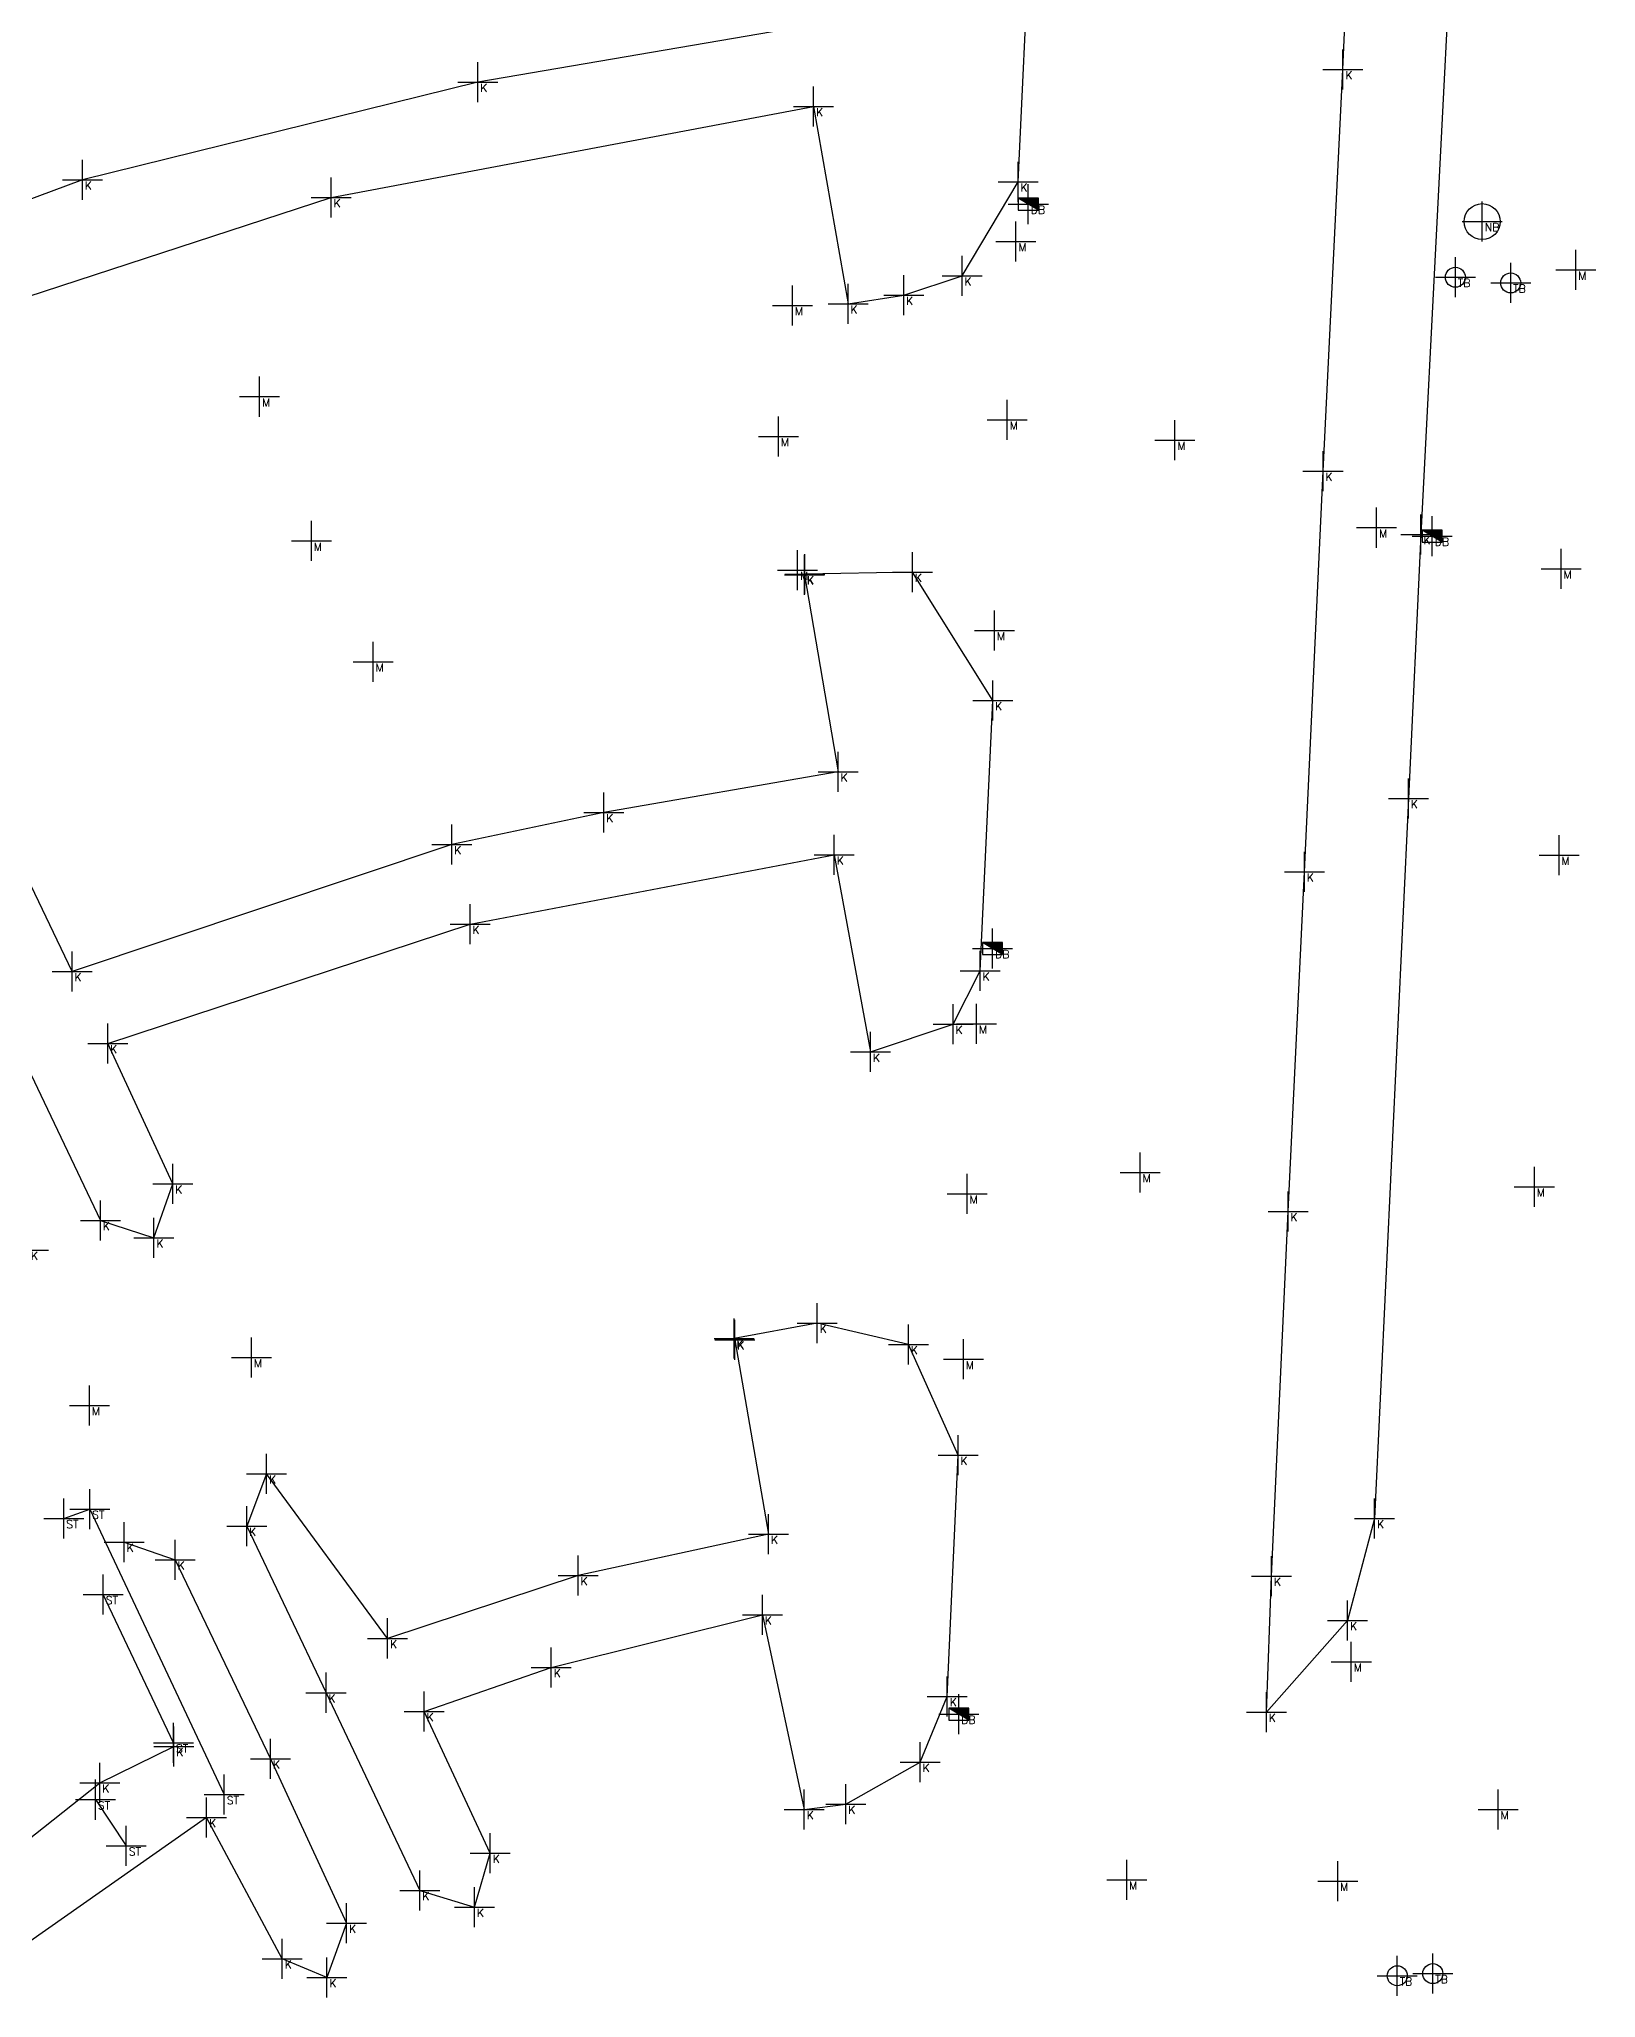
# Model space of a CAD drawing. Header units: metres. Extents: x 113488 to 113987, y 6281306 to 6282136.
# Drawn here: x 113680.64 to 113719.54, y 6281847.01 to 6281895.96 of the extents above; entities that cross this region are included whole.
import ezdxf
from ezdxf.enums import TextEntityAlignment as Align

# ---------------------------------------------------------------- set-up
doc = ezdxf.new("R2010")
doc.units = ezdxf.units.M
doc.header["$PDMODE"] = 2
doc.header["$PDSIZE"] = 0.5
for name, color, linetype in [('M-2VA', 7, 'Continuous'), ('M-3YTOR', 7, 'Continuous'), ('M-4DETALJ', 7, 'Continuous'), ('M-BEF-BRUNNAR-INMÄTT', 7, 'Continuous'), ('M-BEF-STAKET', 81, 'STAKET'), ('M-BEF-VÄGKANTSTÖD', 1, 'Continuous'), ('M-BRUNNAR', 3, 'Continuous'), ('M-BRUNNSLOCK', 1, 'Continuous'), ('pntdesc', 1, 'Continuous')]:
    doc.layers.add(name, color=color, linetype=linetype)
doc.styles.get("Standard").update_dxf_attribs({"font": 'simplex8.shx'})
doc.linetypes.add('STAKET', pattern='A,7,[134,morastr.shx,S=0.8,R=0,X=0,Y=0],0.6,[134,morastr.shx,S=0.8,R=0,X=0,Y=0],1', length=8.6)

# ---------------------------------------------------------------- blocks, each defined once
blk = doc.blocks.new('meas')
at = {"color": 0}
blk.add_point((0, 0), dxfattribs=at)
at = {"layer": 'pntdesc'}
blk.add_attdef('PNTDESC', text='', height=1, dxfattribs=at).set_placement((0.3, -0.21), align=Align.TOP_LEFT)
blk = doc.blocks.new('TB')
at = {"layer": 'M-BRUNNAR', "ltscale": 0.1}
blk.add_circle((0, 0), 0.25, dxfattribs=at)
at = {"layer": 'M-BRUNNSLOCK', "ltscale": 0.1}
blk.add_circle((0, 0), 0.25, dxfattribs=at)
blk = doc.blocks.new('NB')
at = {"layer": 'M-BRUNNAR', "ltscale": 0.1}
blk.add_circle((0, 0), 0.45, dxfattribs=at)
blk = doc.blocks.new('BEF-DB')
blk.add_hatch(color=256).paths.add_polyline_path([(-0.25, 0.15), (0.25, -0.15), (0.25, 0.15)])
blk.add_line((0.25, -0.15), (-0.25, 0.15))
at = {"flags": 128}
blk.add_lwpolyline([(-0.25, 0.15), (-0.25, -0.15), (0.25, -0.15), (0.25, 0.15)], close=True, dxfattribs=at)

msp = doc.modelspace()

# ---------------------------------------------------------------- linework, layer by layer
at = {"layer": 'M-BEF-STAKET'}
for points in [[(113681.25, 6281858.988, 7.585), (113681.898, 6281859.224, 7.582), (113685.262, 6281852.087, 7.775)], [(113683.992, 6281853.38, 7.642), (113682.238, 6281857.088, 7.6)], [(113682.04, 6281851.961, 7.617), (113682.812, 6281850.806, 7.673)]]:
    msp.add_polyline3d(points, dxfattribs=at)
at = {"layer": 'M-BEF-VÄGKANTSTÖD'}
msp.add_polyline3d([(113711.437, 6281857.547, 7.317), (113711.85, 6281866.663, 7.239), (113712.258, 6281875.151, 7.157), (113712.723, 6281885.165, 7.063), (113713.222, 6281895.199, 6.976), (113713.669, 6281905.117, 6.885), (113714.073, 6281913.789, 6.781), (113714.388, 6281920.29, 6.761), (113715.395, 6281920.639, 6.751), (113716.956, 6281918.466, 6.72), (113717.361, 6281915.534, 6.695), (113716.387, 6281905.542, 6.83), (113716.048, 6281901.531, 6.867), (113715.981, 6281899.515, 6.901), (113715.172, 6281883.581, 7.04), (113714.858, 6281876.984, 7.143), (113714.013, 6281858.985, 7.272), (113713.339, 6281856.439, 7.304), (113711.307, 6281854.147, 7.311)], close=True, dxfattribs=at)
for points in [[(113701.895, 6281901.713, 6.766), (113702.329, 6281896.714, 6.877), (113691.599, 6281894.886, 7.128), (113681.716, 6281892.442, 7.396), (113673.499, 6281889.387, 7.641), (113671.765, 6281893.04, 7.581), (113670.423, 6281893.515, 7.575), (113669.957, 6281892.195, 7.595), (113671.999, 6281887.875, 7.633), (113674.243, 6281883.143, 7.581), (113675.591, 6281882.749, 7.58), (113676.004, 6281884.106, 7.589), (113674.408, 6281887.586, 7.641), (113687.932, 6281892.005, 7.234), (113699.992, 6281894.28, 6.904), (113700.853, 6281889.348, 6.839), (113702.244, 6281889.559, 6.826), (113703.701, 6281890.047, 6.804), (113705.102, 6281892.394, 6.763), (113705.393, 6281898.613, 6.7), (113704.218, 6281901.22, 6.703), (113701.906, 6281901.744, 6.753)], [(113699.76, 6281882.571, 6.971), (113700.604, 6281877.648, 7.059), (113694.748, 6281876.632, 7.2), (113690.948, 6281875.833, 7.333), (113681.456, 6281872.66, 7.633), (113679.691, 6281876.352, 7.586), (113678.345, 6281876.774, 7.597), (113677.909, 6281875.443, 7.583), (113680.02, 6281870.954, 7.654), (113682.166, 6281866.435, 7.606), (113683.503, 6281866.003, 7.602), (113683.976, 6281867.349, 7.603), (113682.348, 6281870.858, 7.622), (113691.405, 6281873.841, 7.374), (113700.507, 6281875.572, 7.108), (113701.412, 6281870.647, 7.023), (113703.478, 6281871.34, 6.979), (113704.154, 6281872.672, 6.922), (113704.468, 6281879.43, 6.881), (113702.462, 6281882.636, 6.895), (113699.768, 6281882.585, 6.965)], [(113636.691, 6281838.06, 6.521), (113649.767, 6281849.436, 6.927), (113664.768, 6281862.497, 7.33), (113676.008, 6281870.121, 7.623), (113674.252, 6281873.799, 7.556), (113674.684, 6281875.141, 7.578), (113676.056, 6281874.742, 7.576), (113678.521, 6281869.609, 7.647), (113680.369, 6281865.697, 7.601), (113679.893, 6281864.347, 7.573), (113678.547, 6281864.821, 7.583), (113676.866, 6281868.23, 7.617), (113669.658, 6281863.818, 7.442), (113660.594, 6281856.192, 7.216), (113672.41, 6281844.668, 7.284), (113682.152, 6281852.383, 7.574)], [(113698.023, 6281863.451, 7.249), (113698.865, 6281858.597, 7.382), (113694.105, 6281857.566, 7.501), (113689.344, 6281855.993, 7.611), (113686.319, 6281860.103, 7.585), (113685.822, 6281858.794, 7.598), (113687.804, 6281854.635, 7.654), (113690.15, 6281849.693, 7.621), (113691.515, 6281849.275, 7.593), (113691.911, 6281850.625, 7.574), (113690.256, 6281854.163, 7.606), (113693.434, 6281855.267, 7.533), (113698.711, 6281856.579, 7.426), (113699.758, 6281851.713, 7.383), (113700.798, 6281851.852, 7.372), (113702.653, 6281852.901, 7.332), (113703.331, 6281854.539, 7.305), (113703.601, 6281860.569, 7.162), (113702.359, 6281863.336, 7.148), (113700.084, 6281863.87, 7.207), (113698.005, 6281863.486, 7.246)], [(113682.76, 6281858.399, 7.556), (113684.034, 6281857.955, 7.605), (113686.417, 6281852.982, 7.648), (113688.319, 6281848.878, 7.599), (113687.827, 6281847.514, 7.586), (113686.711, 6281847.984, 7.532), (113684.82, 6281851.517, 7.627), (113677.708, 6281846.536, 7.44)], [(113682.152, 6281852.383, 7.574), (113684.002, 6281853.29, 7.645)]]:
    msp.add_polyline3d(points, dxfattribs=at)

# ---------------------------------------------------------------- block references
at = {"layer": 'M-2VA', "color": 150}
ref = msp.add_blockref('meas', (113705.358, 6281891.837, 6.764), dxfattribs=dict(at, xscale=0.2, yscale=0.2, zscale=0.2))
ref.add_attrib('PNTDESC', 'DB', dxfattribs={"layer": 'pntdesc', "height": 0.2}).set_placement((113705.418, 6281891.795, 6.764), align=Align.TOP_LEFT)
at = {"layer": 'M-2VA', "color": 20}
ref = msp.add_blockref('meas', (113716.703, 6281891.399, 6.974), dxfattribs=dict(at, xscale=0.2, yscale=0.2, zscale=0.2))
ref.add_attrib('PNTDESC', 'NB', dxfattribs={"layer": 'pntdesc', "height": 0.2}).set_placement((113716.763, 6281891.357, 6.974), align=Align.TOP_LEFT)
at = {"layer": 'M-2VA', "color": 50}
ref = msp.add_blockref('meas', (113716.031, 6281890.009, 6.98), dxfattribs=dict(at, xscale=0.2, yscale=0.2, zscale=0.2))
ref.add_attrib('PNTDESC', 'TB', dxfattribs={"layer": 'pntdesc', "height": 0.2}).set_placement((113716.091, 6281889.967, 6.98), align=Align.TOP_LEFT)
ref = msp.add_blockref('meas', (113717.414, 6281889.867, 7), dxfattribs=dict(at, xscale=0.2, yscale=0.2, zscale=0.2))
ref.add_attrib('PNTDESC', 'TB', dxfattribs={"layer": 'pntdesc', "height": 0.2}).set_placement((113717.474, 6281889.825, 7), align=Align.TOP_LEFT)
at = {"layer": 'M-2VA', "color": 150}
ref = msp.add_blockref('meas', (113715.455, 6281883.54, 7.038), dxfattribs=dict(at, xscale=0.2, yscale=0.2, zscale=0.2))
ref.add_attrib('PNTDESC', 'DB', dxfattribs={"layer": 'pntdesc', "height": 0.2}).set_placement((113715.515, 6281883.498, 7.038), align=Align.TOP_LEFT)
ref = msp.add_blockref('meas', (113704.465, 6281873.231, 6.931), dxfattribs=dict(at, xscale=0.2, yscale=0.2, zscale=0.2))
ref.add_attrib('PNTDESC', 'DB', dxfattribs={"layer": 'pntdesc', "height": 0.2}).set_placement((113704.525, 6281873.189, 6.931), align=Align.TOP_LEFT)
ref = msp.add_blockref('meas', (113703.621, 6281854.097, 7.295), dxfattribs=dict(at, xscale=0.2, yscale=0.2, zscale=0.2))
ref.add_attrib('PNTDESC', 'DB', dxfattribs={"layer": 'pntdesc', "height": 0.2}).set_placement((113703.681, 6281854.055, 7.295), align=Align.TOP_LEFT)
at = {"layer": 'M-2VA', "color": 50}
ref = msp.add_blockref('meas', (113714.579, 6281847.56, 7.432), dxfattribs=dict(at, xscale=0.2, yscale=0.2, zscale=0.2))
ref.add_attrib('PNTDESC', 'TB', dxfattribs={"layer": 'pntdesc', "height": 0.2}).set_placement((113714.639, 6281847.518, 7.432), align=Align.TOP_LEFT)
ref = msp.add_blockref('meas', (113715.467, 6281847.613, 7.43), dxfattribs=dict(at, xscale=0.2, yscale=0.2, zscale=0.2))
ref.add_attrib('PNTDESC', 'TB', dxfattribs={"layer": 'pntdesc', "height": 0.2}).set_placement((113715.527, 6281847.571, 7.43), align=Align.TOP_LEFT)
at = {"layer": 'M-3YTOR', "color": 130}
ref = msp.add_blockref('meas', (113713.222, 6281895.199, 6.976), dxfattribs=dict(at, xscale=0.2, yscale=0.2, zscale=0.2))
ref.add_attrib('PNTDESC', 'K', dxfattribs={"layer": 'pntdesc', "height": 0.2}).set_placement((113713.282, 6281895.157, 6.976), align=Align.TOP_LEFT)
ref = msp.add_blockref('meas', (113691.599, 6281894.886, 7.128), dxfattribs=dict(at, xscale=0.2, yscale=0.2, zscale=0.2))
ref.add_attrib('PNTDESC', 'K', dxfattribs={"layer": 'pntdesc', "height": 0.2}).set_placement((113691.659, 6281894.844, 7.128), align=Align.TOP_LEFT)
ref = msp.add_blockref('meas', (113699.992, 6281894.28, 6.904), dxfattribs=dict(at, xscale=0.2, yscale=0.2, zscale=0.2))
ref.add_attrib('PNTDESC', 'K', dxfattribs={"layer": 'pntdesc', "height": 0.2}).set_placement((113700.052, 6281894.238, 6.904), align=Align.TOP_LEFT)
ref = msp.add_blockref('meas', (113681.716, 6281892.442, 7.396), dxfattribs=dict(at, xscale=0.2, yscale=0.2, zscale=0.2))
ref.add_attrib('PNTDESC', 'K', dxfattribs={"layer": 'pntdesc', "height": 0.2}).set_placement((113681.776, 6281892.4, 7.396), align=Align.TOP_LEFT)
ref = msp.add_blockref('meas', (113705.102, 6281892.394, 6.763), dxfattribs=dict(at, xscale=0.2, yscale=0.2, zscale=0.2))
ref.add_attrib('PNTDESC', 'K', dxfattribs={"layer": 'pntdesc', "height": 0.2}).set_placement((113705.162, 6281892.352, 6.763), align=Align.TOP_LEFT)
ref = msp.add_blockref('meas', (113687.932, 6281892.005, 7.234), dxfattribs=dict(at, xscale=0.2, yscale=0.2, zscale=0.2))
ref.add_attrib('PNTDESC', 'K', dxfattribs={"layer": 'pntdesc', "height": 0.2}).set_placement((113687.992, 6281891.963, 7.234), align=Align.TOP_LEFT)
at = {"layer": 'M-3YTOR', "color": 90}
ref = msp.add_blockref('meas', (113705.049, 6281890.9, 6.789), dxfattribs=dict(at, xscale=0.2, yscale=0.2, zscale=0.2))
ref.add_attrib('PNTDESC', 'M', dxfattribs={"layer": 'pntdesc', "height": 0.2}).set_placement((113705.109, 6281890.858, 6.789), align=Align.TOP_LEFT)
ref = msp.add_blockref('meas', (113719.042, 6281890.191, 7.041), dxfattribs=dict(at, xscale=0.2, yscale=0.2, zscale=0.2))
ref.add_attrib('PNTDESC', 'M', dxfattribs={"layer": 'pntdesc', "height": 0.2}).set_placement((113719.102, 6281890.149, 7.041), align=Align.TOP_LEFT)
at = {"layer": 'M-3YTOR', "color": 130}
ref = msp.add_blockref('meas', (113703.701, 6281890.047, 6.804), dxfattribs=dict(at, xscale=0.2, yscale=0.2, zscale=0.2))
ref.add_attrib('PNTDESC', 'K', dxfattribs={"layer": 'pntdesc', "height": 0.2}).set_placement((113703.761, 6281890.005, 6.804), align=Align.TOP_LEFT)
at = {"layer": 'M-3YTOR', "color": 90}
ref = msp.add_blockref('meas', (113699.462, 6281889.302, 6.875), dxfattribs=dict(at, xscale=0.2, yscale=0.2, zscale=0.2))
ref.add_attrib('PNTDESC', 'M', dxfattribs={"layer": 'pntdesc', "height": 0.2}).set_placement((113699.522, 6281889.26, 6.875), align=Align.TOP_LEFT)
at = {"layer": 'M-3YTOR', "color": 130}
ref = msp.add_blockref('meas', (113700.853, 6281889.348, 6.839), dxfattribs=dict(at, xscale=0.2, yscale=0.2, zscale=0.2))
ref.add_attrib('PNTDESC', 'K', dxfattribs={"layer": 'pntdesc', "height": 0.2}).set_placement((113700.913, 6281889.306, 6.839), align=Align.TOP_LEFT)
ref = msp.add_blockref('meas', (113702.244, 6281889.559, 6.826), dxfattribs=dict(at, xscale=0.2, yscale=0.2, zscale=0.2))
ref.add_attrib('PNTDESC', 'K', dxfattribs={"layer": 'pntdesc', "height": 0.2}).set_placement((113702.304, 6281889.517, 6.826), align=Align.TOP_LEFT)
at = {"layer": 'M-3YTOR', "color": 90}
ref = msp.add_blockref('meas', (113686.145, 6281887.025, 7.27), dxfattribs=dict(at, xscale=0.2, yscale=0.2, zscale=0.2))
ref.add_attrib('PNTDESC', 'M', dxfattribs={"layer": 'pntdesc', "height": 0.2}).set_placement((113686.205, 6281886.983, 7.27), align=Align.TOP_LEFT)
ref = msp.add_blockref('meas', (113704.832, 6281886.445, 6.825), dxfattribs=dict(at, xscale=0.2, yscale=0.2, zscale=0.2))
ref.add_attrib('PNTDESC', 'M', dxfattribs={"layer": 'pntdesc', "height": 0.2}).set_placement((113704.892, 6281886.403, 6.825), align=Align.TOP_LEFT)
ref = msp.add_blockref('meas', (113699.112, 6281886.026, 6.919), dxfattribs=dict(at, xscale=0.2, yscale=0.2, zscale=0.2))
ref.add_attrib('PNTDESC', 'M', dxfattribs={"layer": 'pntdesc', "height": 0.2}).set_placement((113699.172, 6281885.984, 6.919), align=Align.TOP_LEFT)
ref = msp.add_blockref('meas', (113709.022, 6281885.94, 6.957), dxfattribs=dict(at, xscale=0.2, yscale=0.2, zscale=0.2))
ref.add_attrib('PNTDESC', 'M', dxfattribs={"layer": 'pntdesc', "height": 0.2}).set_placement((113709.082, 6281885.898, 6.957), align=Align.TOP_LEFT)
at = {"layer": 'M-3YTOR', "color": 130}
ref = msp.add_blockref('meas', (113712.723, 6281885.165, 7.063), dxfattribs=dict(at, xscale=0.2, yscale=0.2, zscale=0.2))
ref.add_attrib('PNTDESC', 'K', dxfattribs={"layer": 'pntdesc', "height": 0.2}).set_placement((113712.783, 6281885.123, 7.063), align=Align.TOP_LEFT)
at = {"layer": 'M-3YTOR', "color": 90}
ref = msp.add_blockref('meas', (113687.438, 6281883.418, 7.298), dxfattribs=dict(at, xscale=0.2, yscale=0.2, zscale=0.2))
ref.add_attrib('PNTDESC', 'M', dxfattribs={"layer": 'pntdesc', "height": 0.2}).set_placement((113687.498, 6281883.376, 7.298), align=Align.TOP_LEFT)
ref = msp.add_blockref('meas', (113714.062, 6281883.751, 7.14), dxfattribs=dict(at, xscale=0.2, yscale=0.2, zscale=0.2))
ref.add_attrib('PNTDESC', 'M', dxfattribs={"layer": 'pntdesc', "height": 0.2}).set_placement((113714.122, 6281883.709, 7.14), align=Align.TOP_LEFT)
at = {"layer": 'M-3YTOR', "color": 130}
ref = msp.add_blockref('meas', (113715.172, 6281883.581, 7.04), dxfattribs=dict(at, xscale=0.2, yscale=0.2, zscale=0.2))
ref.add_attrib('PNTDESC', 'K', dxfattribs={"layer": 'pntdesc', "height": 0.2}).set_placement((113715.232, 6281883.539, 7.04), align=Align.TOP_LEFT)
at = {"layer": 'M-3YTOR', "color": 90}
ref = msp.add_blockref('meas', (113699.591, 6281882.691, 6.968), dxfattribs=dict(at, xscale=0.2, yscale=0.2, zscale=0.2))
ref.add_attrib('PNTDESC', 'M', dxfattribs={"layer": 'pntdesc', "height": 0.2}).set_placement((113699.651, 6281882.649, 6.968), align=Align.TOP_LEFT)
at = {"layer": 'M-3YTOR', "color": 130}
ref = msp.add_blockref('meas', (113699.76, 6281882.571, 6.971), dxfattribs=dict(at, xscale=0.2, yscale=0.2, zscale=0.2))
ref.add_attrib('PNTDESC', 'K', dxfattribs={"layer": 'pntdesc', "height": 0.2}).set_placement((113699.82, 6281882.529, 6.971), align=Align.TOP_LEFT)
ref = msp.add_blockref('meas', (113699.768, 6281882.585, 6.965), dxfattribs=dict(at, xscale=0.2, yscale=0.2, zscale=0.2))
ref.add_attrib('PNTDESC', 'K', dxfattribs={"layer": 'pntdesc', "height": 0.2}).set_placement((113699.828, 6281882.543, 6.965), align=Align.TOP_LEFT)
ref = msp.add_blockref('meas', (113702.462, 6281882.636, 6.895), dxfattribs=dict(at, xscale=0.2, yscale=0.2, zscale=0.2))
ref.add_attrib('PNTDESC', 'K', dxfattribs={"layer": 'pntdesc', "height": 0.2}).set_placement((113702.522, 6281882.594, 6.895), align=Align.TOP_LEFT)
at = {"layer": 'M-3YTOR', "color": 90}
ref = msp.add_blockref('meas', (113718.675, 6281882.726, 7.111), dxfattribs=dict(at, xscale=0.2, yscale=0.2, zscale=0.2))
ref.add_attrib('PNTDESC', 'M', dxfattribs={"layer": 'pntdesc', "height": 0.2}).set_placement((113718.735, 6281882.684, 7.111), align=Align.TOP_LEFT)
ref = msp.add_blockref('meas', (113704.513, 6281881.178, 6.866), dxfattribs=dict(at, xscale=0.2, yscale=0.2, zscale=0.2))
ref.add_attrib('PNTDESC', 'M', dxfattribs={"layer": 'pntdesc', "height": 0.2}).set_placement((113704.573, 6281881.136, 6.866), align=Align.TOP_LEFT)
ref = msp.add_blockref('meas', (113688.983, 6281880.398, 7.278), dxfattribs=dict(at, xscale=0.2, yscale=0.2, zscale=0.2))
ref.add_attrib('PNTDESC', 'M', dxfattribs={"layer": 'pntdesc', "height": 0.2}).set_placement((113689.043, 6281880.356, 7.278), align=Align.TOP_LEFT)
at = {"layer": 'M-3YTOR', "color": 130}
ref = msp.add_blockref('meas', (113704.468, 6281879.43, 6.881), dxfattribs=dict(at, xscale=0.2, yscale=0.2, zscale=0.2))
ref.add_attrib('PNTDESC', 'K', dxfattribs={"layer": 'pntdesc', "height": 0.2}).set_placement((113704.528, 6281879.388, 6.881), align=Align.TOP_LEFT)
ref = msp.add_blockref('meas', (113700.604, 6281877.648, 7.059), dxfattribs=dict(at, xscale=0.2, yscale=0.2, zscale=0.2))
ref.add_attrib('PNTDESC', 'K', dxfattribs={"layer": 'pntdesc', "height": 0.2}).set_placement((113700.664, 6281877.606, 7.059), align=Align.TOP_LEFT)
ref = msp.add_blockref('meas', (113714.858, 6281876.984, 7.143), dxfattribs=dict(at, xscale=0.2, yscale=0.2, zscale=0.2))
ref.add_attrib('PNTDESC', 'K', dxfattribs={"layer": 'pntdesc', "height": 0.2}).set_placement((113714.918, 6281876.942, 7.143), align=Align.TOP_LEFT)
ref = msp.add_blockref('meas', (113694.748, 6281876.632, 7.2), dxfattribs=dict(at, xscale=0.2, yscale=0.2, zscale=0.2))
ref.add_attrib('PNTDESC', 'K', dxfattribs={"layer": 'pntdesc', "height": 0.2}).set_placement((113694.808, 6281876.59, 7.2), align=Align.TOP_LEFT)
ref = msp.add_blockref('meas', (113690.948, 6281875.833, 7.333), dxfattribs=dict(at, xscale=0.2, yscale=0.2, zscale=0.2))
ref.add_attrib('PNTDESC', 'K', dxfattribs={"layer": 'pntdesc', "height": 0.2}).set_placement((113691.008, 6281875.791, 7.333), align=Align.TOP_LEFT)
ref = msp.add_blockref('meas', (113700.507, 6281875.572, 7.108), dxfattribs=dict(at, xscale=0.2, yscale=0.2, zscale=0.2))
ref.add_attrib('PNTDESC', 'K', dxfattribs={"layer": 'pntdesc', "height": 0.2}).set_placement((113700.567, 6281875.53, 7.108), align=Align.TOP_LEFT)
at = {"layer": 'M-3YTOR', "color": 90}
ref = msp.add_blockref('meas', (113718.623, 6281875.566, 7.183), dxfattribs=dict(at, xscale=0.2, yscale=0.2, zscale=0.2))
ref.add_attrib('PNTDESC', 'M', dxfattribs={"layer": 'pntdesc', "height": 0.2}).set_placement((113718.683, 6281875.524, 7.183), align=Align.TOP_LEFT)
at = {"layer": 'M-3YTOR', "color": 130}
ref = msp.add_blockref('meas', (113712.258, 6281875.151, 7.157), dxfattribs=dict(at, xscale=0.2, yscale=0.2, zscale=0.2))
ref.add_attrib('PNTDESC', 'K', dxfattribs={"layer": 'pntdesc', "height": 0.2}).set_placement((113712.318, 6281875.109, 7.157), align=Align.TOP_LEFT)
ref = msp.add_blockref('meas', (113691.405, 6281873.841, 7.374), dxfattribs=dict(at, xscale=0.2, yscale=0.2, zscale=0.2))
ref.add_attrib('PNTDESC', 'K', dxfattribs={"layer": 'pntdesc', "height": 0.2}).set_placement((113691.465, 6281873.799, 7.374), align=Align.TOP_LEFT)
ref = msp.add_blockref('meas', (113681.456, 6281872.66, 7.633), dxfattribs=dict(at, xscale=0.2, yscale=0.2, zscale=0.2))
ref.add_attrib('PNTDESC', 'K', dxfattribs={"layer": 'pntdesc', "height": 0.2}).set_placement((113681.516, 6281872.618, 7.633), align=Align.TOP_LEFT)
ref = msp.add_blockref('meas', (113704.154, 6281872.672, 6.922), dxfattribs=dict(at, xscale=0.2, yscale=0.2, zscale=0.2))
ref.add_attrib('PNTDESC', 'K', dxfattribs={"layer": 'pntdesc', "height": 0.2}).set_placement((113704.214, 6281872.63, 6.922), align=Align.TOP_LEFT)
ref = msp.add_blockref('meas', (113703.478, 6281871.34, 6.979), dxfattribs=dict(at, xscale=0.2, yscale=0.2, zscale=0.2))
ref.add_attrib('PNTDESC', 'K', dxfattribs={"layer": 'pntdesc', "height": 0.2}).set_placement((113703.538, 6281871.298, 6.979), align=Align.TOP_LEFT)
at = {"layer": 'M-3YTOR', "color": 90}
ref = msp.add_blockref('meas', (113704.064, 6281871.348, 6.95), dxfattribs=dict(at, xscale=0.2, yscale=0.2, zscale=0.2))
ref.add_attrib('PNTDESC', 'M', dxfattribs={"layer": 'pntdesc', "height": 0.2}).set_placement((113704.124, 6281871.306, 6.95), align=Align.TOP_LEFT)
at = {"layer": 'M-3YTOR', "color": 130}
ref = msp.add_blockref('meas', (113682.348, 6281870.858, 7.622), dxfattribs=dict(at, xscale=0.2, yscale=0.2, zscale=0.2))
ref.add_attrib('PNTDESC', 'K', dxfattribs={"layer": 'pntdesc', "height": 0.2}).set_placement((113682.408, 6281870.816, 7.622), align=Align.TOP_LEFT)
ref = msp.add_blockref('meas', (113701.412, 6281870.647, 7.023), dxfattribs=dict(at, xscale=0.2, yscale=0.2, zscale=0.2))
ref.add_attrib('PNTDESC', 'K', dxfattribs={"layer": 'pntdesc', "height": 0.2}).set_placement((113701.472, 6281870.605, 7.023), align=Align.TOP_LEFT)
at = {"layer": 'M-3YTOR', "color": 90}
ref = msp.add_blockref('meas', (113708.154, 6281867.634, 7.117), dxfattribs=dict(at, xscale=0.2, yscale=0.2, zscale=0.2))
ref.add_attrib('PNTDESC', 'M', dxfattribs={"layer": 'pntdesc', "height": 0.2}).set_placement((113708.214, 6281867.592, 7.117), align=Align.TOP_LEFT)
at = {"layer": 'M-3YTOR', "color": 130}
ref = msp.add_blockref('meas', (113683.976, 6281867.349, 7.603), dxfattribs=dict(at, xscale=0.2, yscale=0.2, zscale=0.2))
ref.add_attrib('PNTDESC', 'K', dxfattribs={"layer": 'pntdesc', "height": 0.2}).set_placement((113684.036, 6281867.307, 7.603), align=Align.TOP_LEFT)
at = {"layer": 'M-3YTOR', "color": 90}
ref = msp.add_blockref('meas', (113718.005, 6281867.274, 7.272), dxfattribs=dict(at, xscale=0.2, yscale=0.2, zscale=0.2))
ref.add_attrib('PNTDESC', 'M', dxfattribs={"layer": 'pntdesc', "height": 0.2}).set_placement((113718.065, 6281867.232, 7.272), align=Align.TOP_LEFT)
ref = msp.add_blockref('meas', (113703.83, 6281867.105, 7.033), dxfattribs=dict(at, xscale=0.2, yscale=0.2, zscale=0.2))
ref.add_attrib('PNTDESC', 'M', dxfattribs={"layer": 'pntdesc', "height": 0.2}).set_placement((113703.89, 6281867.063, 7.033), align=Align.TOP_LEFT)
at = {"layer": 'M-3YTOR', "color": 130}
ref = msp.add_blockref('meas', (113711.85, 6281866.663, 7.239), dxfattribs=dict(at, xscale=0.2, yscale=0.2, zscale=0.2))
ref.add_attrib('PNTDESC', 'K', dxfattribs={"layer": 'pntdesc', "height": 0.2}).set_placement((113711.91, 6281866.621, 7.239), align=Align.TOP_LEFT)
ref = msp.add_blockref('meas', (113682.166, 6281866.435, 7.606), dxfattribs=dict(at, xscale=0.2, yscale=0.2, zscale=0.2))
ref.add_attrib('PNTDESC', 'K', dxfattribs={"layer": 'pntdesc', "height": 0.2}).set_placement((113682.226, 6281866.393, 7.606), align=Align.TOP_LEFT)
ref = msp.add_blockref('meas', (113680.369, 6281865.697, 7.601), dxfattribs=dict(at, xscale=0.2, yscale=0.2, zscale=0.2))
ref.add_attrib('PNTDESC', 'K', dxfattribs={"layer": 'pntdesc', "height": 0.2}).set_placement((113680.429, 6281865.655, 7.601), align=Align.TOP_LEFT)
ref = msp.add_blockref('meas', (113683.503, 6281866.003, 7.602), dxfattribs=dict(at, xscale=0.2, yscale=0.2, zscale=0.2))
ref.add_attrib('PNTDESC', 'K', dxfattribs={"layer": 'pntdesc', "height": 0.2}).set_placement((113683.563, 6281865.961, 7.602), align=Align.TOP_LEFT)
ref = msp.add_blockref('meas', (113700.084, 6281863.87, 7.207), dxfattribs=dict(at, xscale=0.2, yscale=0.2, zscale=0.2))
ref.add_attrib('PNTDESC', 'K', dxfattribs={"layer": 'pntdesc', "height": 0.2}).set_placement((113700.144, 6281863.828, 7.207), align=Align.TOP_LEFT)
ref = msp.add_blockref('meas', (113698.005, 6281863.486, 7.246), dxfattribs=dict(at, xscale=0.2, yscale=0.2, zscale=0.2))
ref.add_attrib('PNTDESC', 'K', dxfattribs={"layer": 'pntdesc', "height": 0.2}).set_placement((113698.065, 6281863.444, 7.246), align=Align.TOP_LEFT)
ref = msp.add_blockref('meas', (113698.023, 6281863.451, 7.249), dxfattribs=dict(at, xscale=0.2, yscale=0.2, zscale=0.2))
ref.add_attrib('PNTDESC', 'K', dxfattribs={"layer": 'pntdesc', "height": 0.2}).set_placement((113698.083, 6281863.409, 7.249), align=Align.TOP_LEFT)
ref = msp.add_blockref('meas', (113702.359, 6281863.336, 7.148), dxfattribs=dict(at, xscale=0.2, yscale=0.2, zscale=0.2))
ref.add_attrib('PNTDESC', 'K', dxfattribs={"layer": 'pntdesc', "height": 0.2}).set_placement((113702.419, 6281863.294, 7.148), align=Align.TOP_LEFT)
at = {"layer": 'M-3YTOR', "color": 90}
ref = msp.add_blockref('meas', (113685.942, 6281863.013, 7.581), dxfattribs=dict(at, xscale=0.2, yscale=0.2, zscale=0.2))
ref.add_attrib('PNTDESC', 'M', dxfattribs={"layer": 'pntdesc', "height": 0.2}).set_placement((113686.002, 6281862.971, 7.581), align=Align.TOP_LEFT)
ref = msp.add_blockref('meas', (113703.735, 6281862.966, 7.132), dxfattribs=dict(at, xscale=0.2, yscale=0.2, zscale=0.2))
ref.add_attrib('PNTDESC', 'M', dxfattribs={"layer": 'pntdesc', "height": 0.2}).set_placement((113703.795, 6281862.924, 7.132), align=Align.TOP_LEFT)
ref = msp.add_blockref('meas', (113681.891, 6281861.816, 7.59), dxfattribs=dict(at, xscale=0.2, yscale=0.2, zscale=0.2))
ref.add_attrib('PNTDESC', 'M', dxfattribs={"layer": 'pntdesc', "height": 0.2}).set_placement((113681.951, 6281861.774, 7.59), align=Align.TOP_LEFT)
at = {"layer": 'M-3YTOR', "color": 130}
ref = msp.add_blockref('meas', (113703.601, 6281860.569, 7.162), dxfattribs=dict(at, xscale=0.2, yscale=0.2, zscale=0.2))
ref.add_attrib('PNTDESC', 'K', dxfattribs={"layer": 'pntdesc', "height": 0.2}).set_placement((113703.661, 6281860.527, 7.162), align=Align.TOP_LEFT)
ref = msp.add_blockref('meas', (113686.319, 6281860.103, 7.585), dxfattribs=dict(at, xscale=0.2, yscale=0.2, zscale=0.2))
ref.add_attrib('PNTDESC', 'K', dxfattribs={"layer": 'pntdesc', "height": 0.2}).set_placement((113686.379, 6281860.061, 7.585), align=Align.TOP_LEFT)
ref = msp.add_blockref('meas', (113714.013, 6281858.985, 7.272), dxfattribs=dict(at, xscale=0.2, yscale=0.2, zscale=0.2))
ref.add_attrib('PNTDESC', 'K', dxfattribs={"layer": 'pntdesc', "height": 0.2}).set_placement((113714.073, 6281858.943, 7.272), align=Align.TOP_LEFT)
ref = msp.add_blockref('meas', (113682.76, 6281858.399, 7.556), dxfattribs=dict(at, xscale=0.2, yscale=0.2, zscale=0.2))
ref.add_attrib('PNTDESC', 'K', dxfattribs={"layer": 'pntdesc', "height": 0.2}).set_placement((113682.82, 6281858.357, 7.556), align=Align.TOP_LEFT)
ref = msp.add_blockref('meas', (113685.822, 6281858.794, 7.598), dxfattribs=dict(at, xscale=0.2, yscale=0.2, zscale=0.2))
ref.add_attrib('PNTDESC', 'K', dxfattribs={"layer": 'pntdesc', "height": 0.2}).set_placement((113685.882, 6281858.752, 7.598), align=Align.TOP_LEFT)
ref = msp.add_blockref('meas', (113698.865, 6281858.597, 7.382), dxfattribs=dict(at, xscale=0.2, yscale=0.2, zscale=0.2))
ref.add_attrib('PNTDESC', 'K', dxfattribs={"layer": 'pntdesc', "height": 0.2}).set_placement((113698.925, 6281858.555, 7.382), align=Align.TOP_LEFT)
ref = msp.add_blockref('meas', (113684.034, 6281857.955, 7.605), dxfattribs=dict(at, xscale=0.2, yscale=0.2, zscale=0.2))
ref.add_attrib('PNTDESC', 'K', dxfattribs={"layer": 'pntdesc', "height": 0.2}).set_placement((113684.094, 6281857.913, 7.605), align=Align.TOP_LEFT)
ref = msp.add_blockref('meas', (113694.105, 6281857.566, 7.501), dxfattribs=dict(at, xscale=0.2, yscale=0.2, zscale=0.2))
ref.add_attrib('PNTDESC', 'K', dxfattribs={"layer": 'pntdesc', "height": 0.2}).set_placement((113694.165, 6281857.524, 7.501), align=Align.TOP_LEFT)
ref = msp.add_blockref('meas', (113711.437, 6281857.547, 7.317), dxfattribs=dict(at, xscale=0.2, yscale=0.2, zscale=0.2))
ref.add_attrib('PNTDESC', 'K', dxfattribs={"layer": 'pntdesc', "height": 0.2}).set_placement((113711.497, 6281857.505, 7.317), align=Align.TOP_LEFT)
ref = msp.add_blockref('meas', (113698.711, 6281856.579, 7.426), dxfattribs=dict(at, xscale=0.2, yscale=0.2, zscale=0.2))
ref.add_attrib('PNTDESC', 'K', dxfattribs={"layer": 'pntdesc', "height": 0.2}).set_placement((113698.771, 6281856.537, 7.426), align=Align.TOP_LEFT)
ref = msp.add_blockref('meas', (113713.339, 6281856.439, 7.304), dxfattribs=dict(at, xscale=0.2, yscale=0.2, zscale=0.2))
ref.add_attrib('PNTDESC', 'K', dxfattribs={"layer": 'pntdesc', "height": 0.2}).set_placement((113713.399, 6281856.397, 7.304), align=Align.TOP_LEFT)
ref = msp.add_blockref('meas', (113689.344, 6281855.993, 7.611), dxfattribs=dict(at, xscale=0.2, yscale=0.2, zscale=0.2))
ref.add_attrib('PNTDESC', 'K', dxfattribs={"layer": 'pntdesc', "height": 0.2}).set_placement((113689.404, 6281855.951, 7.611), align=Align.TOP_LEFT)
at = {"layer": 'M-3YTOR', "color": 90}
ref = msp.add_blockref('meas', (113713.431, 6281855.406, 7.314), dxfattribs=dict(at, xscale=0.2, yscale=0.2, zscale=0.2))
ref.add_attrib('PNTDESC', 'M', dxfattribs={"layer": 'pntdesc', "height": 0.2}).set_placement((113713.491, 6281855.364, 7.314), align=Align.TOP_LEFT)
at = {"layer": 'M-3YTOR', "color": 130}
ref = msp.add_blockref('meas', (113693.434, 6281855.267, 7.533), dxfattribs=dict(at, xscale=0.2, yscale=0.2, zscale=0.2))
ref.add_attrib('PNTDESC', 'K', dxfattribs={"layer": 'pntdesc', "height": 0.2}).set_placement((113693.494, 6281855.225, 7.533), align=Align.TOP_LEFT)
ref = msp.add_blockref('meas', (113687.804, 6281854.635, 7.654), dxfattribs=dict(at, xscale=0.2, yscale=0.2, zscale=0.2))
ref.add_attrib('PNTDESC', 'K', dxfattribs={"layer": 'pntdesc', "height": 0.2}).set_placement((113687.864, 6281854.593, 7.654), align=Align.TOP_LEFT)
ref = msp.add_blockref('meas', (113703.331, 6281854.539, 7.305), dxfattribs=dict(at, xscale=0.2, yscale=0.2, zscale=0.2))
ref.add_attrib('PNTDESC', 'K', dxfattribs={"layer": 'pntdesc', "height": 0.2}).set_placement((113703.391, 6281854.497, 7.305), align=Align.TOP_LEFT)
ref = msp.add_blockref('meas', (113690.256, 6281854.163, 7.606), dxfattribs=dict(at, xscale=0.2, yscale=0.2, zscale=0.2))
ref.add_attrib('PNTDESC', 'K', dxfattribs={"layer": 'pntdesc', "height": 0.2}).set_placement((113690.316, 6281854.121, 7.606), align=Align.TOP_LEFT)
ref = msp.add_blockref('meas', (113711.307, 6281854.147, 7.311), dxfattribs=dict(at, xscale=0.2, yscale=0.2, zscale=0.2))
ref.add_attrib('PNTDESC', 'K', dxfattribs={"layer": 'pntdesc', "height": 0.2}).set_placement((113711.367, 6281854.105, 7.311), align=Align.TOP_LEFT)
ref = msp.add_blockref('meas', (113684.002, 6281853.29, 7.645), dxfattribs=dict(at, xscale=0.2, yscale=0.2, zscale=0.2))
ref.add_attrib('PNTDESC', 'K', dxfattribs={"layer": 'pntdesc', "height": 0.2}).set_placement((113684.062, 6281853.248, 7.645), align=Align.TOP_LEFT)
ref = msp.add_blockref('meas', (113686.417, 6281852.982, 7.648), dxfattribs=dict(at, xscale=0.2, yscale=0.2, zscale=0.2))
ref.add_attrib('PNTDESC', 'K', dxfattribs={"layer": 'pntdesc', "height": 0.2}).set_placement((113686.477, 6281852.94, 7.648), align=Align.TOP_LEFT)
ref = msp.add_blockref('meas', (113702.653, 6281852.901, 7.332), dxfattribs=dict(at, xscale=0.2, yscale=0.2, zscale=0.2))
ref.add_attrib('PNTDESC', 'K', dxfattribs={"layer": 'pntdesc', "height": 0.2}).set_placement((113702.713, 6281852.859, 7.332), align=Align.TOP_LEFT)
ref = msp.add_blockref('meas', (113682.152, 6281852.383, 7.574), dxfattribs=dict(at, xscale=0.2, yscale=0.2, zscale=0.2))
ref.add_attrib('PNTDESC', 'K', dxfattribs={"layer": 'pntdesc', "height": 0.2}).set_placement((113682.212, 6281852.341, 7.574), align=Align.TOP_LEFT)
ref = msp.add_blockref('meas', (113684.82, 6281851.517, 7.627), dxfattribs=dict(at, xscale=0.2, yscale=0.2, zscale=0.2))
ref.add_attrib('PNTDESC', 'K', dxfattribs={"layer": 'pntdesc', "height": 0.2}).set_placement((113684.88, 6281851.475, 7.627), align=Align.TOP_LEFT)
ref = msp.add_blockref('meas', (113699.758, 6281851.713, 7.383), dxfattribs=dict(at, xscale=0.2, yscale=0.2, zscale=0.2))
ref.add_attrib('PNTDESC', 'K', dxfattribs={"layer": 'pntdesc', "height": 0.2}).set_placement((113699.818, 6281851.671, 7.383), align=Align.TOP_LEFT)
ref = msp.add_blockref('meas', (113700.798, 6281851.852, 7.372), dxfattribs=dict(at, xscale=0.2, yscale=0.2, zscale=0.2))
ref.add_attrib('PNTDESC', 'K', dxfattribs={"layer": 'pntdesc', "height": 0.2}).set_placement((113700.858, 6281851.81, 7.372), align=Align.TOP_LEFT)
at = {"layer": 'M-3YTOR', "color": 90}
ref = msp.add_blockref('meas', (113717.101, 6281851.715, 7.42), dxfattribs=dict(at, xscale=0.2, yscale=0.2, zscale=0.2))
ref.add_attrib('PNTDESC', 'M', dxfattribs={"layer": 'pntdesc', "height": 0.2}).set_placement((113717.161, 6281851.673, 7.42), align=Align.TOP_LEFT)
at = {"layer": 'M-3YTOR', "color": 130}
ref = msp.add_blockref('meas', (113691.911, 6281850.625, 7.574), dxfattribs=dict(at, xscale=0.2, yscale=0.2, zscale=0.2))
ref.add_attrib('PNTDESC', 'K', dxfattribs={"layer": 'pntdesc', "height": 0.2}).set_placement((113691.971, 6281850.583, 7.574), align=Align.TOP_LEFT)
ref = msp.add_blockref('meas', (113690.15, 6281849.693, 7.621), dxfattribs=dict(at, xscale=0.2, yscale=0.2, zscale=0.2))
ref.add_attrib('PNTDESC', 'K', dxfattribs={"layer": 'pntdesc', "height": 0.2}).set_placement((113690.21, 6281849.651, 7.621), align=Align.TOP_LEFT)
at = {"layer": 'M-3YTOR', "color": 90}
ref = msp.add_blockref('meas', (113707.817, 6281849.954, 7.353), dxfattribs=dict(at, xscale=0.2, yscale=0.2, zscale=0.2))
ref.add_attrib('PNTDESC', 'M', dxfattribs={"layer": 'pntdesc', "height": 0.2}).set_placement((113707.877, 6281849.912, 7.353), align=Align.TOP_LEFT)
ref = msp.add_blockref('meas', (113713.09, 6281849.923, 7.358), dxfattribs=dict(at, xscale=0.2, yscale=0.2, zscale=0.2))
ref.add_attrib('PNTDESC', 'M', dxfattribs={"layer": 'pntdesc', "height": 0.2}).set_placement((113713.15, 6281849.881, 7.358), align=Align.TOP_LEFT)
at = {"layer": 'M-3YTOR', "color": 130}
ref = msp.add_blockref('meas', (113691.515, 6281849.275, 7.593), dxfattribs=dict(at, xscale=0.2, yscale=0.2, zscale=0.2))
ref.add_attrib('PNTDESC', 'K', dxfattribs={"layer": 'pntdesc', "height": 0.2}).set_placement((113691.575, 6281849.233, 7.593), align=Align.TOP_LEFT)
ref = msp.add_blockref('meas', (113688.319, 6281848.878, 7.599), dxfattribs=dict(at, xscale=0.2, yscale=0.2, zscale=0.2))
ref.add_attrib('PNTDESC', 'K', dxfattribs={"layer": 'pntdesc', "height": 0.2}).set_placement((113688.379, 6281848.836, 7.599), align=Align.TOP_LEFT)
ref = msp.add_blockref('meas', (113686.711, 6281847.984, 7.532), dxfattribs=dict(at, xscale=0.2, yscale=0.2, zscale=0.2))
ref.add_attrib('PNTDESC', 'K', dxfattribs={"layer": 'pntdesc', "height": 0.2}).set_placement((113686.771, 6281847.942, 7.532), align=Align.TOP_LEFT)
ref = msp.add_blockref('meas', (113687.827, 6281847.514, 7.586), dxfattribs=dict(at, xscale=0.2, yscale=0.2, zscale=0.2))
ref.add_attrib('PNTDESC', 'K', dxfattribs={"layer": 'pntdesc', "height": 0.2}).set_placement((113687.887, 6281847.472, 7.586), align=Align.TOP_LEFT)
at = {"layer": 'M-4DETALJ', "color": 164}
ref = msp.add_blockref('meas', (113681.25, 6281858.988, 7.585), dxfattribs=dict(at, xscale=0.2, yscale=0.2, zscale=0.2))
ref.add_attrib('PNTDESC', 'ST', dxfattribs={"layer": 'pntdesc', "height": 0.2}).set_placement((113681.31, 6281858.946, 7.585), align=Align.TOP_LEFT)
ref = msp.add_blockref('meas', (113681.898, 6281859.224, 7.582), dxfattribs=dict(at, xscale=0.2, yscale=0.2, zscale=0.2))
ref.add_attrib('PNTDESC', 'ST', dxfattribs={"layer": 'pntdesc', "height": 0.2}).set_placement((113681.958, 6281859.182, 7.582), align=Align.TOP_LEFT)
ref = msp.add_blockref('meas', (113682.238, 6281857.088, 7.6), dxfattribs=dict(at, xscale=0.2, yscale=0.2, zscale=0.2))
ref.add_attrib('PNTDESC', 'ST', dxfattribs={"layer": 'pntdesc', "height": 0.2}).set_placement((113682.298, 6281857.046, 7.6), align=Align.TOP_LEFT)
ref = msp.add_blockref('meas', (113683.992, 6281853.38, 7.642), dxfattribs=dict(at, xscale=0.2, yscale=0.2, zscale=0.2))
ref.add_attrib('PNTDESC', 'ST', dxfattribs={"layer": 'pntdesc', "height": 0.2}).set_placement((113684.052, 6281853.338, 7.642), align=Align.TOP_LEFT)
ref = msp.add_blockref('meas', (113682.04, 6281851.961, 7.617), dxfattribs=dict(at, xscale=0.2, yscale=0.2, zscale=0.2))
ref.add_attrib('PNTDESC', 'ST', dxfattribs={"layer": 'pntdesc', "height": 0.2}).set_placement((113682.1, 6281851.919, 7.617), align=Align.TOP_LEFT)
ref = msp.add_blockref('meas', (113685.262, 6281852.087, 7.775), dxfattribs=dict(at, xscale=0.2, yscale=0.2, zscale=0.2))
ref.add_attrib('PNTDESC', 'ST', dxfattribs={"layer": 'pntdesc', "height": 0.2}).set_placement((113685.322, 6281852.045, 7.775), align=Align.TOP_LEFT)
ref = msp.add_blockref('meas', (113682.812, 6281850.806, 7.673), dxfattribs=dict(at, xscale=0.2, yscale=0.2, zscale=0.2))
ref.add_attrib('PNTDESC', 'ST', dxfattribs={"layer": 'pntdesc', "height": 0.2}).set_placement((113682.872, 6281850.764, 7.673), align=Align.TOP_LEFT)
at = {"layer": 'M-BEF-BRUNNAR-INMÄTT'}
for name, p in [('BEF-DB', (113705.358, 6281891.837, 6.764)), ('NB', (113716.703, 6281891.399, 6.974)), ('TB', (113716.031, 6281890.009, 6.98)), ('TB', (113717.414, 6281889.867, 7)), ('BEF-DB', (113715.455, 6281883.54, 7.038)), ('BEF-DB', (113704.465, 6281873.231, 6.931)), ('BEF-DB', (113703.621, 6281854.097, 7.295)), ('TB', (113714.579, 6281847.56, 7.432)), ('TB', (113715.467, 6281847.613, 7.43))]:
    msp.add_blockref(name, p, dxfattribs=at)

doc.saveas('drawing.dxf')
